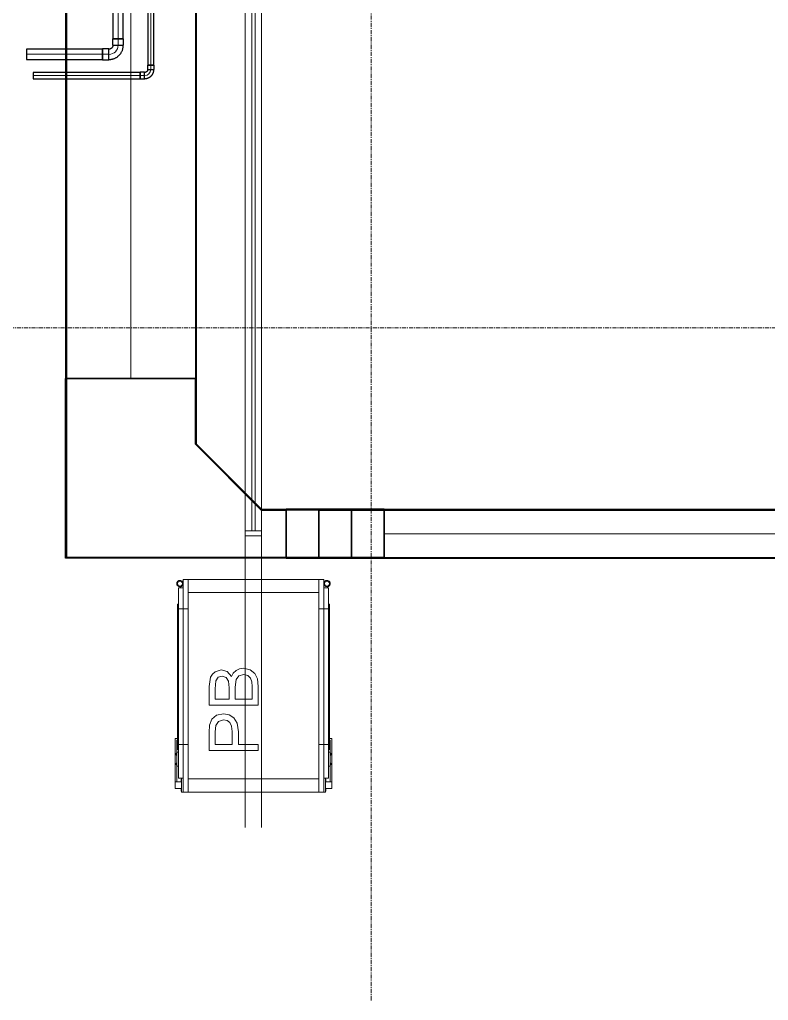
# Model space of a CAD drawing. Header units: millimetres. Extents: x -21597 to 3742, y 49379 to 62073.
# Drawn here: x -5574 to -3283, y 49379 to 52380 of the extents above; entities that cross this region are included whole.
import ezdxf

# ---------------------------------------------------------------- set-up
doc = ezdxf.new("R2010")
doc.units = ezdxf.units.MM
doc.linetypes.add('Grid Line', pattern=[22.225, 12.7, -3.175, 3.175, -3.175])
doc.layers.add('A-GLAZ', color=7, linetype='Continuous', lineweight=9, true_color=0x00007f)
for name, color, linetype, lineweight in [('A-WALL', 7, 'Continuous', 9), ('E-CABL-TRAY', 7, 'Continuous', 25), ('E-CABL-TRAY-CNTR', 7, 'Continuous', 5), ('P-PIPE', 7, 'Continuous', 25), ('P-PIPE-CNTR', 7, 'Continuous', 5), ('S-GRID', 7, 'Continuous', 9)]:
    doc.layers.add(name, color=color, linetype=linetype, lineweight=lineweight)

# ---------------------------------------------------------------- blocks, each defined once
blk = doc.blocks.new('AK_OViewTuongPanel - 2000x1200-1199252-MẶT BẰNG ỐNG GAS KHU H_N')
at = {"layer": 'A-GLAZ', "color": 9, "lineweight": 13, "true_color": 0xaaaad4}
for p, q in [((-1015, 25), (-1015, -25)), ((-1015, 25), (1015, 25)), ((-1015, 25), (1015, 25)), ((-1015, -25), (-1015, 25)), ((1000, 25), (-1000, 25)), ((-1000, 25), (1000, 25)), ((-1000, -25), (-1000, 25)), ((-1000, 25), (-1000, -25)), ((1000, 5), (-1000, 5)), ((-1000, 5), (-1000, -5)), ((-1000, -5), (-1000, 5)), ((-1000, 5), (1000, 5)), ((1000, -25), (1000, 25)), ((1000, -25), (1000, 25)), ((1000, -5), (1000, 5)), ((1000, 5), (1000, -5)), ((1015, 25), (1015, -25)), ((1015, 25), (1015, -25)), ((1015, -25), (-1015, -25)), ((1015, -25), (-1015, -25)), ((-1000, -5), (1000, -5)), ((1000, -5), (-1000, -5)), ((1000, -25), (-1000, -25)), ((-1000, -25), (1000, -25))]:
    blk.add_line(p, q, dxfattribs=at)
blk = doc.blocks.new('Passbox - KT 500x500x400-V3-MẶT BẰNG ỐNG GAS KHU H_N')
at = {"layer": 'A-GLAZ', "color": 9, "lineweight": 13, "true_color": 0xaaaad4}
for p, q in [((-282.6, 220), (-325, 220)), ((-325, 220), (-282.6, 220)), ((-325, 215), (-325, 220)), ((-325, 215), (-325, 220)), ((-282.6, 215), (-325, 215)), ((-325, 215), (-282.6, 215)), ((325, 215), (-325, 215)), ((-325, 215), (325, 215)), ((-325, 200), (-325, 215)), ((-325, 200), (-325, 215)), ((-320.7, 221.3), (-322.1, 221.3)), ((-322.1, 221.3), (-320.7, 221.3)), ((-320.7, 221.3), (-322.1, 221.3)), ((-322.1, 221.3), (-320.7, 221.3)), ((-322.1, 220), (-322.1, 221.3)), ((-322.1, 220), (-322.1, 221.3)), ((-320.7, 220), (-322.1, 220)), ((-322.1, 220), (-320.7, 220)), ((-320.7, 220), (-322.1, 220)), ((-322.1, 220), (-320.7, 220)), ((-317.9, 221.3), (-320.7, 221.3)), ((-320.7, 221.3), (-317.9, 221.3)), ((-317.9, 221.3), (-320.7, 221.3)), ((-320.7, 221.3), (-317.9, 221.3)), ((-320.7, 220), (-320.7, 221.3)), ((-320.7, 220), (-320.7, 221.3)), ((-320.7, 220), (-320.7, 221.3)), ((-320.7, 220), (-320.7, 221.3)), ((-317.9, 220), (-320.7, 220)), ((-320.7, 220), (-317.9, 220)), ((-317.9, 220), (-320.7, 220)), ((-320.7, 220), (-317.9, 220)), ((-317.9, 221.3), (-316.5, 221.3)), ((-316.5, 221.3), (-317.9, 221.3)), ((-317.9, 221.3), (-316.5, 221.3)), ((-316.5, 221.3), (-317.9, 221.3)), ((-317.9, 221.3), (-317.9, 220)), ((-317.9, 220), (-317.9, 221.3)), ((-317.9, 221.3), (-317.9, 220)), ((-317.9, 220), (-317.9, 221.3)), ((-317.9, 220), (-316.5, 220)), ((-316.5, 220), (-317.9, 220)), ((-317.9, 220), (-316.5, 220)), ((-316.5, 220), (-317.9, 220)), ((-316.5, 220), (-316.5, 221.3)), ((-316.5, 220), (-316.5, 221.3)), ((-294.1, 240), (-314.1, 240)), ((-314.1, 240), (-294.1, 240)), ((-314.1, 220), (-314.1, 240)), ((-314.1, 220), (-314.1, 240)), ((-294.1, 220), (-314.1, 220)), ((-314.1, 220), (-294.1, 220)), ((-294.1, 240), (-294.1, 235)), ((-163, 240), (-294.1, 240)), ((-294.1, 240), (-163, 240)), ((-294.1, 235), (-294.1, 240)), ((-294.1, 240), (-294.1, 220)), ((-294.1, 220), (-294.1, 240)), ((-294.1, 235), (-168, 235)), ((-168, 235), (-294.1, 235)), ((-290.3, 221.3), (-291.8, 221.3)), ((-291.8, 221.3), (-290.3, 221.3)), ((-290.3, 221.3), (-291.8, 221.3)), ((-291.8, 221.3), (-290.3, 221.3)), ((-291.8, 220), (-291.8, 221.3)), ((-291.8, 220), (-291.8, 221.3)), ((-290.3, 220), (-291.8, 220)), ((-291.8, 220), (-290.3, 220)), ((-290.3, 220), (-291.8, 220)), ((-291.8, 220), (-290.3, 220)), ((-290.3, 221.3), (-287.5, 221.3)), ((-287.5, 221.3), (-290.3, 221.3)), ((-290.3, 221.3), (-287.5, 221.3)), ((-287.5, 221.3), (-290.3, 221.3)), ((-290.3, 221.3), (-290.3, 220)), ((-290.3, 220), (-290.3, 221.3)), ((-290.3, 221.3), (-290.3, 220)), ((-290.3, 220), (-290.3, 221.3)), ((-290.3, 220), (-287.5, 220)), ((-287.5, 220), (-290.3, 220)), ((-290.3, 220), (-287.5, 220)), ((-287.5, 220), (-290.3, 220)), ((-287.5, 221.3), (-286.1, 221.3)), ((-286.1, 221.3), (-287.5, 221.3)), ((-287.5, 221.3), (-286.1, 221.3)), ((-286.1, 221.3), (-287.5, 221.3)), ((-287.5, 220), (-287.5, 221.3)), ((-287.5, 220), (-287.5, 221.3)), ((-287.5, 220), (-287.5, 221.3)), ((-287.5, 220), (-287.5, 221.3)), ((-287.5, 220), (-286.1, 220)), ((-286.1, 220), (-287.5, 220)), ((-287.5, 220), (-286.1, 220)), ((-286.1, 220), (-287.5, 220)), ((-286.1, 220), (-286.1, 221.3)), ((-286.1, 220), (-286.1, 221.3)), ((300, 230), (-282.6, 230)), ((-282.6, 230), (300, 230)), ((-282.6, 215), (-282.6, 230)), ((-282.6, 215), (-282.6, 230)), ((-282.6, 220), (-282.6, 215)), ((-282.6, 215), (-282.6, 220)), ((300, 215), (-282.6, 215)), ((-282.6, 215), (300, 215)), ((-203.4, 235), (-245.8, 235)), ((-245.8, 235), (-203.4, 235)), ((-245.8, 230), (-245.8, 235)), ((-245.8, 230), (-245.8, 235)), ((-203.4, 230), (-245.8, 230)), ((-245.8, 230), (-203.4, 230)), ((-240.7, 236.3), (-242.1, 236.3)), ((-242.1, 236.3), (-240.7, 236.3)), ((-240.7, 236.3), (-242.1, 236.3)), ((-242.1, 236.3), (-240.7, 236.3)), ((-242.1, 235), (-242.1, 236.3)), ((-242.1, 235), (-242.1, 236.3)), ((-240.7, 235), (-242.1, 235)), ((-242.1, 235), (-240.7, 235)), ((-240.7, 235), (-242.1, 235)), ((-242.1, 235), (-240.7, 235)), ((-237.9, 236.3), (-240.7, 236.3)), ((-240.7, 236.3), (-237.9, 236.3)), ((-237.9, 236.3), (-240.7, 236.3)), ((-240.7, 236.3), (-237.9, 236.3)), ((-240.7, 235), (-240.7, 236.3)), ((-240.7, 235), (-240.7, 236.3)), ((-240.7, 235), (-240.7, 236.3)), ((-240.7, 235), (-240.7, 236.3)), ((-237.9, 235), (-240.7, 235)), ((-240.7, 235), (-237.9, 235)), ((-237.9, 235), (-240.7, 235)), ((-240.7, 235), (-237.9, 235)), ((-237.9, 236.3), (-236.5, 236.3)), ((-236.5, 236.3), (-237.9, 236.3)), ((-237.9, 236.3), (-236.5, 236.3)), ((-236.5, 236.3), (-237.9, 236.3)), ((-237.9, 236.3), (-237.9, 235)), ((-237.9, 235), (-237.9, 236.3)), ((-237.9, 236.3), (-237.9, 235)), ((-237.9, 235), (-237.9, 236.3)), ((-237.9, 235), (-236.5, 235)), ((-236.5, 235), (-237.9, 235)), ((-237.9, 235), (-236.5, 235)), ((-236.5, 235), (-237.9, 235)), ((-236.5, 235), (-236.5, 236.3)), ((-236.5, 235), (-236.5, 236.3)), ((-210.3, 236.3), (-211.8, 236.3)), ((-211.8, 236.3), (-210.3, 236.3)), ((-210.3, 236.3), (-211.8, 236.3)), ((-211.8, 236.3), (-210.3, 236.3)), ((-211.8, 235), (-211.8, 236.3)), ((-211.8, 235), (-211.8, 236.3)), ((-210.3, 235), (-211.8, 235)), ((-211.8, 235), (-210.3, 235)), ((-210.3, 235), (-211.8, 235)), ((-211.8, 235), (-210.3, 235)), ((-210.3, 236.3), (-207.5, 236.3)), ((-207.5, 236.3), (-210.3, 236.3)), ((-210.3, 236.3), (-207.5, 236.3)), ((-207.5, 236.3), (-210.3, 236.3)), ((-210.3, 236.3), (-210.3, 235)), ((-210.3, 235), (-210.3, 236.3)), ((-210.3, 236.3), (-210.3, 235)), ((-210.3, 235), (-210.3, 236.3)), ((-210.3, 235), (-207.5, 235)), ((-207.5, 235), (-210.3, 235)), ((-210.3, 235), (-207.5, 235)), ((-207.5, 235), (-210.3, 235)), ((-207.5, 236.3), (-206.1, 236.3)), ((-206.1, 236.3), (-207.5, 236.3)), ((-207.5, 236.3), (-206.1, 236.3)), ((-206.1, 236.3), (-207.5, 236.3)), ((-207.5, 235), (-207.5, 236.3)), ((-207.5, 235), (-207.5, 236.3)), ((-207.5, 235), (-207.5, 236.3)), ((-207.5, 235), (-207.5, 236.3)), ((-207.5, 235), (-206.1, 235)), ((-206.1, 235), (-207.5, 235)), ((-207.5, 235), (-206.1, 235)), ((-206.1, 235), (-207.5, 235)), ((-206.1, 235), (-206.1, 236.3)), ((-206.1, 235), (-206.1, 236.3)), ((-203.4, 235), (-203.4, 230)), ((-203.4, 230), (-203.4, 235)), ((-195, 233), (-195, 230)), ((-135, 233), (-195, 233)), ((-135, 233), (-195, 233)), ((-195, 230), (-135, 230)), ((-195, 230), (-135, 230)), ((-180, 233), (-180, 200)), ((-135, 233), (-180, 233)), ((-135, 233), (-180, 233)), ((-180, 233), (-180, 230)), ((-180, 233), (-135, 233)), ((-180, 233), (-135, 233)), ((-135, 230), (-180, 230)), ((-135, 230), (-180, 230)), ((-180, 230), (-180, 215)), ((-180, 230), (-135, 230)), ((-180, 230), (-135, 230)), ((-135, 215), (-180, 215)), ((-135, 215), (-180, 215)), ((-180, 215), (-180, 200)), ((-180, 215), (-135, 215)), ((-180, 215), (-135, 215)), ((-166, 233), (-166, 230)), ((-166, 230), (-166, 233)), ((-166, 230), (-161, 230)), ((-161, 230), (-166, 230)), ((-161, 230), (-161, 238)), ((-161, 238), (-161, 230)), ((190, 233), (-135, 233)), ((-135, 233), (190, 233)), ((190, 233), (-135, 233)), ((-135, 233), (190, 233)), ((-135, 233), (190, 233)), ((190, 233), (-135, 233)), ((190, 230), (-135, 230)), ((-135, 230), (190, 230)), ((-135, 230), (190, 230)), ((190, 230), (-135, 230)), ((-135, 230), (190, 230)), ((190, 230), (-135, 230)), ((190, 215), (-135, 215)), ((-135, 215), (190, 215)), ((-135, 215), (190, 215)), ((190, 215), (-135, 215)), ((235, 233), (190, 233)), ((235, 233), (190, 233)), ((250, 233), (190, 233)), ((250, 233), (190, 233)), ((190, 233), (235, 233)), ((190, 233), (235, 233)), ((190, 230), (250, 230)), ((190, 230), (250, 230)), ((235, 230), (190, 230)), ((235, 230), (190, 230)), ((190, 230), (235, 230)), ((190, 230), (235, 230)), ((235, 215), (190, 215)), ((235, 215), (190, 215)), ((190, 215), (235, 215)), ((190, 215), (235, 215)), ((235, 200), (235, 233)), ((235, 230), (235, 233)), ((235, 215), (235, 230)), ((235, 200), (235, 215)), ((250, 230), (250, 233)), ((300, 230), (300, 215)), ((300, 215), (300, 230)), ((325, 215), (325, 200)), ((325, 200), (325, 215)), ((325, 200), (-325, 200)), ((-325, 200), (325, 200)), ((-325, -200), (-325, 200)), ((-325, 200), (-325, -200)), ((-325, 200), (325, 200)), ((-325, 200), (325, 200)), ((-285, 200), (-285, -200)), ((-285, 200), (-285, -200)), ((285, 200), (-285, 200)), ((285, 200), (-285, 200)), ((-180, 200), (-135, 200)), ((-180, 200), (-135, 200)), ((-135, 200), (-180, 200)), ((-135, 200), (-180, 200)), ((190, 200), (-135, 200)), ((-135, 200), (190, 200)), ((190, 200), (-135, 200)), ((-135, 200), (190, 200)), ((190, 200), (235, 200)), ((190, 200), (235, 200)), ((235, 200), (190, 200)), ((235, 200), (190, 200)), ((285, 200), (285, -200)), ((285, -200), (285, 200)), ((325, 200), (325, -200)), ((325, 200), (325, -200)), ((-142.7, 135.8), (-198.5, 135.8)), ((-198.5, 135.8), (-198.5, -14.8)), ((-198.5, -14.8), (-198.5, 135.8)), ((-198.5, 135.8), (-142.7, 135.8)), ((-120.2, 134.4), (-142.7, 135.8)), ((-142.7, 135.8), (-120.2, 134.4)), ((-101.9, 127.4), (-120.2, 134.4)), ((-120.2, 134.4), (-101.9, 127.4)), ((-90, 112.8), (-101.9, 127.4)), ((-101.9, 127.4), (-90, 112.8)), ((-2.1, 135.8), (-59.6, 135.8)), ((-59.6, 135.8), (-59.6, -14.8)), ((-59.6, -14.8), (-59.6, 135.8)), ((-59.6, 135.8), (-2.1, 135.8)), ((26, 131.4), (-2.1, 135.8)), ((-2.1, 135.8), (26, 131.4)), ((35.5, 125.8), (26, 131.4)), ((26, 131.4), (35.5, 125.8)), ((42.7, 117.8), (35.5, 125.8)), ((35.5, 125.8), (42.7, 117.8)), ((-179.7, 65.2), (-179.7, 117)), ((-179.7, 117), (-140.8, 117)), ((-140.8, 117), (-179.7, 117)), ((-179.7, 117), (-179.7, 65.2)), ((-140.8, 117), (-121.9, 115.7)), ((-121.9, 115.7), (-140.8, 117)), ((-121.9, 115.7), (-109.2, 107.2)), ((-109.2, 107.2), (-121.9, 115.7)), ((-109.2, 107.2), (-104.4, 91.6)), ((-104.4, 91.6), (-109.2, 107.2)), ((-104.4, 91.6), (-106.4, 80.5)), ((-106.4, 80.5), (-104.4, 91.6)), ((-85.5, 92.3), (-90, 112.8)), ((-90, 112.8), (-85.5, 92.3)), ((-88.6, 74.5), (-85.5, 92.3)), ((-85.5, 92.3), (-88.6, 74.5)), ((-40.8, 74.6), (-40.8, 117)), ((-40.8, 117), (-9, 117)), ((-9, 117), (-40.8, 117)), ((-40.8, 117), (-40.8, 74.6)), ((-9, 117), (15.2, 115)), ((15.2, 115), (-9, 117)), ((15.2, 115), (26, 107.8)), ((26, 107.8), (15.2, 115)), ((29.8, 95.5), (25.8, 83.2)), ((25.8, 83.2), (29.8, 95.5)), ((26, 107.8), (29.8, 95.5)), ((29.8, 95.5), (26, 107.8)), ((48.7, 98.5), (42.7, 117.8)), ((42.7, 117.8), (48.7, 98.5)), ((43.6, 80.9), (48.7, 98.5)), ((48.7, 98.5), (43.6, 80.9)), ((-140.3, 65.2), (-179.7, 65.2)), ((-179.7, 65.2), (-140.3, 65.2)), ((-123.6, 66.9), (-140.3, 65.2)), ((-140.3, 65.2), (-123.6, 66.9)), ((-112.6, 72.1), (-123.6, 66.9)), ((-123.6, 66.9), (-112.6, 72.1)), ((-106.4, 80.5), (-112.6, 72.1)), ((-112.6, 72.1), (-106.4, 80.5)), ((-97.7, 59.7), (-88.6, 74.5)), ((-88.6, 74.5), (-97.7, 59.7)), ((-6.4, 74.6), (-40.8, 74.6)), ((-40.8, 74.6), (-6.4, 74.6)), ((13.7, 76.3), (-6.4, 74.6)), ((-6.4, 74.6), (13.7, 76.3)), ((25.8, 83.2), (13.7, 76.3)), ((13.7, 76.3), (25.8, 83.2)), ((28.3, 67.6), (43.6, 80.9)), ((43.6, 80.9), (28.3, 67.6)), ((39, 62), (28.3, 67.6)), ((28.3, 67.6), (39, 62)), ((46.9, 53.5), (39, 62)), ((39, 62), (46.9, 53.5)), ((-179.7, -14.8), (-179.7, 46.4)), ((-179.7, 46.4), (-141.4, 46.4)), ((-141.4, 46.4), (-179.7, 46.4)), ((-179.7, 46.4), (-179.7, -14.8)), ((-141.4, 46.4), (-114.7, 49.7)), ((-114.7, 49.7), (-141.4, 46.4)), ((-114.7, 49.7), (-97.7, 59.7)), ((-97.7, 59.7), (-114.7, 49.7)), ((-40.8, 4), (-40.8, 55.8)), ((-40.8, 55.8), (-4, 55.8)), ((-4, 55.8), (-40.8, 55.8)), ((-40.8, 55.8), (-40.8, 4)), ((-4, 55.8), (19.3, 53.3)), ((19.3, 53.3), (-4, 55.8)), ((19.3, 53.3), (30.9, 44.5)), ((30.9, 44.5), (19.3, 53.3)), ((30.9, 44.5), (34.5, 29.9)), ((34.5, 29.9), (30.9, 44.5)), ((51.8, 42.7), (46.9, 53.5)), ((46.9, 53.5), (51.8, 42.7)), ((48.9, 9.8), (53.4, 30.1)), ((53.4, 30.1), (48.9, 9.8)), ((53.4, 30.1), (51.8, 42.7)), ((51.8, 42.7), (53.4, 30.1)), ((-2.2, 4), (-40.8, 4)), ((-40.8, 4), (-2.2, 4)), ((11.8, 4.7), (-2.2, 4)), ((-2.2, 4), (11.8, 4.7)), ((23.6, 8.8), (11.8, 4.7)), ((11.8, 4.7), (23.6, 8.8)), ((31.5, 17.2), (23.6, 8.8)), ((23.6, 8.8), (31.5, 17.2)), ((34.5, 29.9), (31.5, 17.2)), ((31.5, 17.2), (34.5, 29.9)), ((38, -4.6), (48.9, 9.8)), ((48.9, 9.8), (38, -4.6)), ((-198.5, -14.8), (-179.7, -14.8)), ((-179.7, -14.8), (-198.5, -14.8)), ((-59.6, -14.8), (-2.6, -14.8)), ((-2.6, -14.8), (-59.6, -14.8)), ((-2.6, -14.8), (21.6, -12.2)), ((21.6, -12.2), (-2.6, -14.8)), ((21.6, -12.2), (38, -4.6)), ((38, -4.6), (21.6, -12.2)), ((325, -200), (-325, -200)), ((-325, -200), (325, -200)), ((-325, -200), (-325, -215)), ((-325, -200), (-325, -215)), ((325, -200), (-325, -200)), ((-325, -200), (325, -200)), ((-285, -200), (285, -200)), ((285, -200), (-285, -200)), ((-180, -200), (-180, -233)), ((-135, -200), (-180, -200)), ((-135, -200), (-180, -200)), ((-180, -200), (-180, -215)), ((-180, -200), (-135, -200)), ((-180, -200), (-135, -200)), ((190, -200), (-135, -200)), ((-135, -200), (190, -200)), ((190, -200), (-135, -200)), ((-135, -200), (190, -200)), ((235, -200), (190, -200)), ((235, -200), (190, -200)), ((190, -200), (235, -200)), ((190, -200), (235, -200)), ((235, -233), (235, -200)), ((235, -215), (235, -200)), ((325, -215), (325, -200)), ((325, -200), (325, -215)), ((-282.6, -215), (-325, -215)), ((-325, -215), (-282.6, -215)), ((-325, -215), (-325, -220)), ((-325, -215), (-325, -220)), ((325, -215), (-325, -215)), ((-325, -215), (325, -215)), ((-282.6, -220), (-325, -220)), ((-325, -220), (-282.6, -220)), ((-320.7, -220), (-322.1, -220)), ((-322.1, -220), (-320.7, -220)), ((-320.7, -220), (-322.1, -220)), ((-322.1, -220), (-320.7, -220)), ((-322.1, -220), (-322.1, -221.3)), ((-322.1, -220), (-322.1, -221.3)), ((-320.7, -221.3), (-322.1, -221.3)), ((-322.1, -221.3), (-320.7, -221.3)), ((-320.7, -221.3), (-322.1, -221.3)), ((-322.1, -221.3), (-320.7, -221.3)), ((-317.9, -220), (-320.7, -220)), ((-320.7, -220), (-317.9, -220)), ((-317.9, -220), (-320.7, -220)), ((-320.7, -220), (-317.9, -220)), ((-320.7, -220), (-320.7, -221.3)), ((-320.7, -220), (-320.7, -221.3)), ((-320.7, -220), (-320.7, -221.3)), ((-320.7, -220), (-320.7, -221.3)), ((-317.9, -221.3), (-320.7, -221.3)), ((-320.7, -221.3), (-317.9, -221.3)), ((-317.9, -221.3), (-320.7, -221.3)), ((-320.7, -221.3), (-317.9, -221.3)), ((-317.9, -220), (-316.5, -220)), ((-316.5, -220), (-317.9, -220)), ((-317.9, -220), (-316.5, -220)), ((-316.5, -220), (-317.9, -220)), ((-317.9, -221.3), (-317.9, -220)), ((-317.9, -220), (-317.9, -221.3)), ((-317.9, -221.3), (-317.9, -220)), ((-317.9, -220), (-317.9, -221.3)), ((-317.9, -221.3), (-316.5, -221.3)), ((-316.5, -221.3), (-317.9, -221.3)), ((-317.9, -221.3), (-316.5, -221.3)), ((-316.5, -221.3), (-317.9, -221.3)), ((-316.5, -220), (-316.5, -221.3)), ((-316.5, -220), (-316.5, -221.3)), ((-294.1, -220), (-314.1, -220)), ((-314.1, -220), (-294.1, -220)), ((-314.1, -220), (-314.1, -240)), ((-314.1, -220), (-314.1, -240)), ((-294.1, -240), (-314.1, -240)), ((-314.1, -240), (-294.1, -240)), ((-294.1, -240), (-294.1, -220)), ((-294.1, -220), (-294.1, -240)), ((-294.1, -240), (-294.1, -235)), ((-294.1, -235), (-168, -235)), ((-168, -235), (-294.1, -235)), ((-294.1, -235), (-294.1, -240)), ((-163, -240), (-294.1, -240)), ((-294.1, -240), (-163, -240)), ((-290.3, -220), (-291.8, -220)), ((-291.8, -220), (-290.3, -220)), ((-290.3, -220), (-291.8, -220)), ((-291.8, -220), (-290.3, -220)), ((-291.8, -220), (-291.8, -221.3)), ((-291.8, -220), (-291.8, -221.3)), ((-290.3, -221.3), (-291.8, -221.3)), ((-291.8, -221.3), (-290.3, -221.3)), ((-290.3, -221.3), (-291.8, -221.3)), ((-291.8, -221.3), (-290.3, -221.3)), ((-290.3, -220), (-287.5, -220)), ((-287.5, -220), (-290.3, -220)), ((-290.3, -220), (-287.5, -220)), ((-287.5, -220), (-290.3, -220)), ((-290.3, -221.3), (-290.3, -220)), ((-290.3, -220), (-290.3, -221.3)), ((-290.3, -221.3), (-290.3, -220)), ((-290.3, -220), (-290.3, -221.3)), ((-290.3, -221.3), (-287.5, -221.3)), ((-287.5, -221.3), (-290.3, -221.3)), ((-290.3, -221.3), (-287.5, -221.3)), ((-287.5, -221.3), (-290.3, -221.3)), ((-287.5, -220), (-286.1, -220)), ((-286.1, -220), (-287.5, -220)), ((-287.5, -220), (-286.1, -220)), ((-286.1, -220), (-287.5, -220)), ((-287.5, -220), (-287.5, -221.3)), ((-287.5, -220), (-287.5, -221.3)), ((-287.5, -220), (-287.5, -221.3)), ((-287.5, -220), (-287.5, -221.3)), ((-287.5, -221.3), (-286.1, -221.3)), ((-286.1, -221.3), (-287.5, -221.3)), ((-287.5, -221.3), (-286.1, -221.3)), ((-286.1, -221.3), (-287.5, -221.3)), ((-286.1, -220), (-286.1, -221.3)), ((-286.1, -220), (-286.1, -221.3)), ((-282.6, -220), (-282.6, -215)), ((-282.6, -215), (-282.6, -220)), ((300, -215), (-282.6, -215)), ((-282.6, -215), (300, -215)), ((-282.6, -215), (-282.6, -230)), ((-282.6, -215), (-282.6, -230)), ((300, -230), (-282.6, -230)), ((-282.6, -230), (300, -230)), ((-203.4, -230), (-245.8, -230)), ((-245.8, -230), (-203.4, -230)), ((-245.8, -230), (-245.8, -235)), ((-245.8, -230), (-245.8, -235)), ((-203.4, -235), (-245.8, -235)), ((-245.8, -235), (-203.4, -235)), ((-240.7, -235), (-242.1, -235)), ((-242.1, -235), (-240.7, -235)), ((-240.7, -235), (-242.1, -235)), ((-242.1, -235), (-240.7, -235)), ((-242.1, -235), (-242.1, -236.3)), ((-242.1, -235), (-242.1, -236.3)), ((-240.7, -236.3), (-242.1, -236.3)), ((-242.1, -236.3), (-240.7, -236.3)), ((-240.7, -236.3), (-242.1, -236.3)), ((-242.1, -236.3), (-240.7, -236.3)), ((-237.9, -235), (-240.7, -235)), ((-240.7, -235), (-237.9, -235)), ((-237.9, -235), (-240.7, -235)), ((-240.7, -235), (-237.9, -235)), ((-240.7, -235), (-240.7, -236.3)), ((-240.7, -235), (-240.7, -236.3)), ((-240.7, -235), (-240.7, -236.3)), ((-240.7, -235), (-240.7, -236.3)), ((-237.9, -236.3), (-240.7, -236.3)), ((-240.7, -236.3), (-237.9, -236.3)), ((-237.9, -236.3), (-240.7, -236.3)), ((-240.7, -236.3), (-237.9, -236.3)), ((-237.9, -235), (-236.5, -235)), ((-236.5, -235), (-237.9, -235)), ((-237.9, -235), (-236.5, -235)), ((-236.5, -235), (-237.9, -235)), ((-237.9, -236.3), (-237.9, -235)), ((-237.9, -235), (-237.9, -236.3)), ((-237.9, -236.3), (-237.9, -235)), ((-237.9, -235), (-237.9, -236.3)), ((-237.9, -236.3), (-236.5, -236.3)), ((-236.5, -236.3), (-237.9, -236.3)), ((-237.9, -236.3), (-236.5, -236.3)), ((-236.5, -236.3), (-237.9, -236.3)), ((-236.5, -235), (-236.5, -236.3)), ((-236.5, -235), (-236.5, -236.3)), ((-210.3, -235), (-211.8, -235)), ((-211.8, -235), (-210.3, -235)), ((-210.3, -235), (-211.8, -235)), ((-211.8, -235), (-210.3, -235)), ((-211.8, -235), (-211.8, -236.3)), ((-211.8, -235), (-211.8, -236.3)), ((-210.3, -236.3), (-211.8, -236.3)), ((-211.8, -236.3), (-210.3, -236.3)), ((-210.3, -236.3), (-211.8, -236.3)), ((-211.8, -236.3), (-210.3, -236.3)), ((-210.3, -235), (-207.5, -235)), ((-207.5, -235), (-210.3, -235)), ((-210.3, -235), (-207.5, -235)), ((-207.5, -235), (-210.3, -235)), ((-210.3, -236.3), (-210.3, -235)), ((-210.3, -235), (-210.3, -236.3)), ((-210.3, -236.3), (-210.3, -235)), ((-210.3, -235), (-210.3, -236.3)), ((-210.3, -236.3), (-207.5, -236.3)), ((-207.5, -236.3), (-210.3, -236.3)), ((-210.3, -236.3), (-207.5, -236.3)), ((-207.5, -236.3), (-210.3, -236.3)), ((-207.5, -235), (-206.1, -235)), ((-206.1, -235), (-207.5, -235)), ((-207.5, -235), (-206.1, -235)), ((-206.1, -235), (-207.5, -235)), ((-207.5, -235), (-207.5, -236.3)), ((-207.5, -235), (-207.5, -236.3)), ((-207.5, -235), (-207.5, -236.3)), ((-207.5, -235), (-207.5, -236.3)), ((-207.5, -236.3), (-206.1, -236.3)), ((-206.1, -236.3), (-207.5, -236.3)), ((-207.5, -236.3), (-206.1, -236.3)), ((-206.1, -236.3), (-207.5, -236.3)), ((-206.1, -235), (-206.1, -236.3)), ((-206.1, -235), (-206.1, -236.3)), ((-203.4, -235), (-203.4, -230)), ((-203.4, -230), (-203.4, -235)), ((-195, -230), (-195, -233)), ((-135, -230), (-195, -230)), ((-135, -230), (-195, -230)), ((-195, -233), (-135, -233)), ((-195, -233), (-135, -233)), ((-180, -215), (-180, -230)), ((-180, -215), (-135, -215)), ((-180, -215), (-135, -215)), ((-135, -215), (-180, -215)), ((-135, -215), (-180, -215)), ((-180, -230), (-180, -233)), ((-180, -230), (-135, -230)), ((-180, -230), (-135, -230)), ((-135, -230), (-180, -230)), ((-135, -230), (-180, -230)), ((-180, -233), (-135, -233)), ((-180, -233), (-135, -233)), ((-135, -233), (-180, -233)), ((-135, -233), (-180, -233)), ((-166, -233), (-166, -230)), ((-166, -230), (-161, -230)), ((-161, -230), (-166, -230)), ((-166, -230), (-166, -233)), ((-161, -230), (-161, -238)), ((-161, -238), (-161, -230)), ((190, -215), (-135, -215)), ((-135, -215), (190, -215)), ((-135, -215), (190, -215)), ((190, -215), (-135, -215)), ((190, -230), (-135, -230)), ((-135, -230), (190, -230)), ((-135, -230), (190, -230)), ((190, -230), (-135, -230)), ((-135, -230), (190, -230)), ((190, -230), (-135, -230)), ((190, -233), (-135, -233)), ((-135, -233), (190, -233)), ((190, -233), (-135, -233)), ((-135, -233), (190, -233)), ((-135, -233), (190, -233)), ((190, -233), (-135, -233)), ((190, -215), (235, -215)), ((190, -215), (235, -215)), ((235, -215), (190, -215)), ((235, -215), (190, -215)), ((250, -230), (190, -230)), ((250, -230), (190, -230)), ((190, -230), (235, -230)), ((190, -230), (235, -230)), ((235, -230), (190, -230)), ((235, -230), (190, -230)), ((190, -233), (235, -233)), ((190, -233), (235, -233)), ((190, -233), (250, -233)), ((190, -233), (250, -233)), ((235, -233), (190, -233)), ((235, -233), (190, -233)), ((235, -230), (235, -215)), ((235, -233), (235, -230)), ((250, -233), (250, -230)), ((300, -230), (300, -215)), ((300, -215), (300, -230))]:
    blk.add_line(p, q, dxfattribs=at)
for centre, radius, start, end in [((-168, 233), 2, 0, 90), ((-168, 233), 2, 0, 90), ((-163, 238), 2, 360, 90), ((-163, 238), 2, 0, 90), ((312.5, 225), 10, 0, 180), ((312.5, 225), 10, 0, 180), ((312.5, 225), 10, 0, 180), ((312.5, 225), 10, 0, 180), ((312.5, 225), 10, 180, 360), ((312.5, 225), 10, 180, 360), ((312.5, 225), 10, 180, 360), ((312.5, 225), 10, 180, 360), ((312.5, 225), 7.5, 0, 180), ((312.5, 225), 7.5, 0, 180), ((312.5, 225), 7.5, 0, 180), ((312.5, 225), 7.5, 0, 180), ((312.5, 225), 7.5, 180, 360), ((312.5, 225), 7.5, 180, 360), ((312.5, 225), 7.5, 180, 360), ((312.5, 225), 7.5, 180, 360), ((-168, -233), 2, 270, 0), ((-168, -233), 2, 270, 0), ((-163, -238), 2, 270, 0), ((-163, -238), 2, 270, 0), ((312.5, -225), 10, 0, 180), ((312.5, -225), 10, 0, 180), ((312.5, -225), 10, 0, 180), ((312.5, -225), 10, 0, 180), ((312.5, -225), 10, 180, 0), ((312.5, -225), 10, 180, 360), ((312.5, -225), 10, 180, 0), ((312.5, -225), 10, 180, 360), ((312.5, -225), 7.5, 0, 180), ((312.5, -225), 7.5, 0, 180), ((312.5, -225), 7.5, 0, 180), ((312.5, -225), 7.5, 0, 180), ((312.5, -225), 7.5, 180, 0), ((312.5, -225), 7.5, 180, 360), ((312.5, -225), 7.5, 180, 0), ((312.5, -225), 7.5, 180, 360)]:
    blk.add_arc(centre, radius, start, end, dxfattribs=at)
blk = doc.blocks.new('AK-SGS-M3-A_rvt-1-MẶT BẰNG ỐNG GAS KHU H_N')
at = {"layer": 'A-WALL', "color": 253, "lineweight": 13, "true_color": 0xaaaaaa}
for p, q in [((-4883.6, 57229), (-4883.6, 49908.3)), ((-4883.6, 57229), (-4883.6, 49908.3)), ((-4833.6, 49908.3), (-4833.6, 53166.9)), ((-4833.6, 49908.3), (-4833.6, 53166.9))]:
    blk.add_line(p, q, dxfattribs=at)
at = {"layer": 'A-GLAZ', "color": 9, "lineweight": 13, "true_color": 0xaaaad4}
for name, p, rotation in [('AK_OViewTuongPanel - 2000x1200-1199252-MẶT BẰNG ỐNG GAS KHU H_N', (-4858.6, 51815.9), 269.9999999999999), ('Passbox - KT 500x500x400-V3-MẶT BẰNG ỐNG GAS KHU H_N', (-4858.6, 50341.9), 89.99999999999993)]:
    blk.add_blockref(name, p, dxfattribs=dict(at, rotation=rotation))
blk = doc.blocks.new('NoiGoc_OngDong - Standard-2149654-MẶT BẰNG ỐNG GAS KHU H_N')
at = {"layer": 'P-PIPE', "color": 30, "true_color": 0xff8000}
for p, q in [((-16.8, 47.6), (-16.8, 28.1)), ((16.8, 47.6), (-16.8, 47.6)), ((16.8, 47.6), (-16.8, 47.6)), ((16.8, 28.1), (16.8, 47.6)), ((-28.1, 16.8), (-47.6, 16.8)), ((-47.6, 16.8), (-47.6, -16.8)), ((-47.6, 16.8), (-47.6, -16.8)), ((-28.1, -16.8), (-28.1, 16.8)), ((-28.1, -16.8), (-28.1, 16.8)), ((-28.1, -15.9), (-28.1, 15.9)), ((-28.1, -15.9), (-28.1, 15.9)), ((-16.8, 28.1), (16.8, 28.1)), ((-16.8, 28.1), (16.8, 28.1)), ((-15.9, 28.1), (15.9, 28.1)), ((-15.9, 28.1), (15.9, 28.1)), ((-47.6, -16.8), (-28.1, -16.8))]:
    blk.add_line(p, q, dxfattribs=at)
at = {"layer": 'P-PIPE', "color": 30, "true_color": 0xff8000, "flags": 128}
for points in [[(-28.1, -15.9), (-26.3, -15.8), (-24.5, -15.7), (-22.8, -15.6), (-21.1, -15.3), (-19.3, -15), (-17.6, -14.6), (-15.9, -14.2), (-14.2, -13.6), (-12.6, -13.1), (-11, -12.4), (-9.3, -11.7), (-7.8, -10.9), (-6.2, -10.1), (-4.7, -9.2), (-3.3, -8.2), (-1.8, -7.2), (-0.4, -6.1), (0.9, -5), (2.2, -3.8), (3.5, -2.5), (4.7, -1.3), (5.8, 0.1), (6.9, 1.4), (7.9, 2.9), (8.9, 4.3), (9.8, 5.8), (10.7, 7.4), (11.5, 8.9), (12.2, 10.5), (12.9, 12.1), (13.5, 13.8), (14, 15.5), (14.5, 17.2), (14.9, 18.9), (15.2, 20.6), (15.5, 22.3), (15.7, 24.1), (15.8, 25.8), (15.9, 27.6), (15.9, 28.1)], [(-15.9, 28.1), (-15.9, 27.6), (-15.9, 27.1), (-16, 26.6), (-16, 26.1), (-16.1, 25.6), (-16.2, 25.2), (-16.3, 24.7), (-16.5, 24.2), (-16.7, 23.8), (-16.8, 23.3), (-17, 22.9), (-17.3, 22.4), (-17.5, 22), (-17.7, 21.6), (-18, 21.2), (-18.3, 20.8), (-18.6, 20.4), (-18.9, 20), (-19.2, 19.7), (-19.6, 19.3), (-19.9, 19), (-20.3, 18.7), (-20.7, 18.4), (-21.1, 18.1), (-21.5, 17.8), (-21.9, 17.6), (-22.3, 17.3), (-22.8, 17.1), (-23.2, 16.9), (-23.6, 16.7), (-24.1, 16.5), (-24.6, 16.4), (-25, 16.3), (-25.5, 16.1), (-26, 16.1), (-26.5, 16), (-27, 15.9), (-27.4, 15.9), (-27.9, 15.9), (-28.1, 15.9)]]:
    blk.add_lwpolyline(points, dxfattribs=at)
blk = doc.blocks.new('NoiGoc_OngDong - Standard-2149419-MẶT BẰNG ỐNG GAS KHU H_N')
at = {"layer": 'P-PIPE', "color": 30, "true_color": 0xff8000}
for p, q in [((-10.3, 32.3), (-10.3, 18.9)), ((10.3, 32.3), (-10.3, 32.3)), ((10.3, 32.3), (-10.3, 32.3)), ((10.3, 18.9), (10.3, 32.3)), ((-18.9, 10.3), (-32.3, 10.3)), ((-32.3, 10.3), (-32.3, -10.3)), ((-32.3, 10.3), (-32.3, -10.3)), ((-18.9, -10.3), (-18.9, 10.3)), ((-18.9, -10.3), (-18.9, 10.3)), ((-18.9, -9.5), (-18.9, 9.5)), ((-18.9, -9.5), (-18.9, 9.5)), ((-10.3, 18.9), (10.3, 18.9)), ((-10.3, 18.9), (10.3, 18.9)), ((-9.5, 18.9), (9.5, 18.9)), ((-9.5, 18.9), (9.5, 18.9)), ((-32.3, -10.3), (-18.9, -10.3))]:
    blk.add_line(p, q, dxfattribs=at)
at = {"layer": 'P-PIPE', "color": 30, "true_color": 0xff8000, "flags": 128}
for points in [[(-18.9, -9.5), (-17.8, -9.5), (-16.6, -9.4), (-15.5, -9.3), (-14.4, -9.2), (-13.3, -9), (-12.2, -8.7), (-11.1, -8.4), (-10, -8.1), (-8.9, -7.7), (-7.8, -7.3), (-6.8, -6.8), (-5.8, -6.3), (-4.8, -5.8), (-3.8, -5.2), (-2.9, -4.6), (-1.9, -3.9), (-1, -3.2), (-0.2, -2.5), (0.7, -1.7), (1.5, -0.9), (2.3, -0.1), (3, 0.8), (3.7, 1.7), (4.4, 2.6), (5, 3.5), (5.6, 4.5), (6.2, 5.5), (6.7, 6.5), (7.2, 7.6), (7.6, 8.6), (8, 9.7), (8.3, 10.8), (8.6, 11.9), (8.9, 13), (9.1, 14.1), (9.3, 15.2), (9.4, 16.3), (9.5, 17.5), (9.5, 18.6), (9.5, 18.9)], [(-9.5, 18.9), (-9.5, 18.5), (-9.6, 18.2), (-9.6, 17.8), (-9.6, 17.4), (-9.7, 17.1), (-9.8, 16.7), (-9.9, 16.3), (-10, 16), (-10.1, 15.6), (-10.3, 15.3), (-10.4, 14.9), (-10.6, 14.6), (-10.8, 14.2), (-11, 13.9), (-11.2, 13.6), (-11.4, 13.3), (-11.6, 13), (-11.9, 12.7), (-12.1, 12.4), (-12.4, 12.2), (-12.6, 11.9), (-12.9, 11.7), (-13.2, 11.4), (-13.5, 11.2), (-13.8, 11), (-14.2, 10.8), (-14.5, 10.6), (-14.8, 10.5), (-15.2, 10.3), (-15.5, 10.2), (-15.9, 10), (-16.2, 9.9), (-16.6, 9.8), (-17, 9.7), (-17.3, 9.7), (-17.7, 9.6), (-18.1, 9.6), (-18.4, 9.5), (-18.8, 9.5), (-18.9, 9.5)]]:
    blk.add_lwpolyline(points, dxfattribs=at)
blk = doc.blocks.new('MangCap_CoVuong - MaKem-2519083-MẶT BẰNG ỐNG GAS KHU H_N')
at = {"layer": 'E-CABL-TRAY'}
for p, q in [((-475, -75), (-475, 75)), ((-475, 75), (200, 75)), ((-475, 72.5), (-475, 75)), ((-475, 75), (200, 75)), ((197.5, 72.5), (-475, 72.5)), ((-475, 72.5), (-475, -72.5)), ((-475, 72.5), (197.5, 72.5)), ((197.5, -475), (197.5, 72.5)), ((197.5, 72.5), (197.5, -475)), ((200, 75), (200, -475)), ((200, 75), (200, -475)), ((-475, -72.5), (-398.9, -72.5)), ((-475, -75), (-475, -72.5)), ((-398.9, -72.5), (-475, -72.5)), ((-400, -75), (-475, -75)), ((-400, -75), (-475, -75)), ((-200, -275), (-400, -75)), ((-200, -275), (-400, -75)), ((-398.9, -72.5), (-197.5, -273.9)), ((-197.5, -273.9), (-398.9, -72.5)), ((-200, -475), (-200, -275)), ((-200, -475), (-200, -275)), ((-197.5, -273.9), (-197.5, -475)), ((-197.5, -475), (-197.5, -273.9)), ((200, -475), (-200, -475)), ((-197.5, -475), (-200, -475)), ((-197.5, -475), (197.5, -475)), ((200, -475), (197.5, -475))]:
    blk.add_line(p, q, dxfattribs=at)
blk = doc.blocks.new('MangCap_ConThu - MaKem-2519084-MẶT BẰNG ỐNG GAS KHU H_N')
at = {"layer": 'E-CABL-TRAY'}
for p, q in [((0, 72.5), (0, 75)), ((0, 75), (0, -75)), ((100, 75), (0, 75)), ((100, 75), (0, 75)), ((0, -72.5), (0, 72.5)), ((100, 72.5), (0, 72.5)), ((100, 72.5), (0, 72.5)), ((100, 72.5), (100, 75)), ((100, 75), (200, 75)), ((100, 75), (100, -75)), ((200, 75), (100, 75)), ((100, -72.5), (100, 72.5)), ((100, 72.5), (200, 72.5)), ((200, 72.5), (100, 72.5)), ((200, 75), (300, 75)), ((200, 75), (200, 72.5)), ((200, -75), (200, 75)), ((300, 75), (200, 75)), ((200, 72.5), (300, 72.5)), ((200, 72.5), (200, -72.5)), ((300, 72.5), (200, 72.5)), ((300, -75), (300, 75)), ((300, 75), (300, 72.5)), ((300, 72.5), (300, -72.5)), ((0, -75), (0, -72.5)), ((100, -72.5), (0, -72.5)), ((100, -72.5), (0, -72.5)), ((0, -75), (100, -75)), ((100, -75), (0, -75)), ((100, -75), (100, -72.5)), ((100, -72.5), (200, -72.5)), ((200, -72.5), (100, -72.5)), ((100, -75), (200, -75)), ((200, -75), (100, -75)), ((200, -72.5), (300, -72.5)), ((200, -72.5), (200, -75)), ((300, -72.5), (200, -72.5)), ((200, -75), (300, -75)), ((300, -75), (200, -75)), ((300, -72.5), (300, -75))]:
    blk.add_line(p, q, dxfattribs=at)
blk = doc.blocks.new('AK-SGS-M3-Hrvt_rvt-1-MẶT BẰNG ỐNG GAS KHU H_N')
at = {"layer": 'E-CABL-TRAY'}
for p, q in [((-5433.6, 54116.9), (-5433.6, 51281.9)), ((-5433.6, 54116.9), (-5433.6, 51281.9)), ((-5431, 54116.9), (-5431, 51281.9)), ((-5431, 54116.9), (-5431, 51281.9)), ((-5036.1, 54116.9), (-5036.1, 51281.9)), ((-5036.1, 54116.9), (-5036.1, 51281.9)), ((-5033.6, 54116.9), (-5033.6, 51281.9)), ((-5033.6, 54116.9), (-5033.6, 51281.9)), ((-5433.6, 51281.9), (-5033.6, 51281.9)), ((-5431, 51281.9), (-5433.6, 51281.9)), ((-5036.1, 51281.9), (-5431, 51281.9)), ((-5033.6, 51281.9), (-5036.1, 51281.9)), ((-4458.6, 50879.4), (-4458.6, 50881.9)), ((-4458.6, 50881.9), (-4458.6, 50731.9)), ((-4458.6, 50881.9), (2973.8, 50881.9)), ((-4458.6, 50881.9), (2973.8, 50881.9)), ((-4458.6, 50734.5), (-4458.6, 50879.4)), ((-4458.6, 50879.4), (2973.8, 50879.4)), ((-4458.6, 50879.4), (2973.8, 50879.4)), ((-4458.6, 50731.9), (-4458.6, 50734.5)), ((-4458.6, 50734.5), (2973.8, 50734.5)), ((-4458.6, 50734.5), (2973.8, 50734.5)), ((-4458.6, 50731.9), (2973.8, 50731.9)), ((-4458.6, 50731.9), (2973.8, 50731.9))]:
    blk.add_line(p, q, dxfattribs=at)
at = {"layer": 'E-CABL-TRAY-CNTR'}
for p, q in [((-5233.6, 54116.9), (-5233.6, 51281.9)), ((-4458.6, 50806.9), (2973.8, 50806.9))]:
    blk.add_line(p, q, dxfattribs=at)
at = {"layer": 'P-PIPE', "color": 30, "true_color": 0xff8000}
for p, q in [((-5288.7, 54710.6), (-5288.7, 52321.3)), ((-5257, 52321.3), (-5257, 54710.6)), ((-5182.4, 54626), (-5182.4, 52240.9)), ((-5163.3, 52240.9), (-5163.3, 54626)), ((-5288.7, 52321.3), (-5272.9, 52321.3)), ((-5288.7, 52321.3), (-5272.9, 52321.3)), ((-5272.9, 52321.3), (-5257, 52321.3)), ((-5272.9, 52321.3), (-5257, 52321.3)), ((-5320.5, 52289.5), (-5552.9, 52289.5)), ((-5552.9, 52289.5), (-5552.9, 52273.7)), ((-5552.9, 52289.5), (-5552.9, 52273.7)), ((-5552.9, 52273.7), (-5552.9, 52257.8)), ((-5552.9, 52273.7), (-5552.9, 52257.8)), ((-5320.5, 52273.7), (-5320.5, 52289.5)), ((-5320.5, 52273.7), (-5320.5, 52289.5)), ((-5320.5, 52257.8), (-5320.5, 52273.7)), ((-5320.5, 52257.8), (-5320.5, 52273.7)), ((-5552.9, 52257.8), (-5320.5, 52257.8)), ((-5182.4, 52240.9), (-5172.9, 52240.9)), ((-5182.4, 52240.9), (-5172.9, 52240.9)), ((-5172.9, 52240.9), (-5163.3, 52240.9)), ((-5172.9, 52240.9), (-5163.3, 52240.9)), ((-5205.1, 52218.2), (-5532.9, 52218.2)), ((-5532.9, 52218.2), (-5532.9, 52208.7)), ((-5532.9, 52218.2), (-5532.9, 52208.7)), ((-5205.1, 52208.7), (-5205.1, 52218.2)), ((-5205.1, 52208.7), (-5205.1, 52218.2)), ((-5532.9, 52208.7), (-5532.9, 52199.1)), ((-5532.9, 52208.7), (-5532.9, 52199.1)), ((-5532.9, 52199.1), (-5205.1, 52199.1)), ((-5205.1, 52199.1), (-5205.1, 52208.7)), ((-5205.1, 52199.1), (-5205.1, 52208.7))]:
    blk.add_line(p, q, dxfattribs=at)
at = {"layer": 'P-PIPE-CNTR', "color": 30, "true_color": 0xff8000}
for p, q in [((-5272.9, 54710.6), (-5272.9, 52321.3)), ((-5272.9, 54710.6), (-5272.9, 52321.3)), ((-5172.9, 54626), (-5172.9, 52240.9)), ((-5172.9, 54626), (-5172.9, 52240.9)), ((-5272.9, 52301.7), (-5272.9, 52321.3)), ((-5320.5, 52273.7), (-5552.9, 52273.7)), ((-5320.5, 52273.7), (-5552.9, 52273.7)), ((-5320.5, 52273.7), (-5300.9, 52273.7)), ((-5172.9, 52227.6), (-5172.9, 52240.9)), ((-5205.1, 52208.7), (-5532.9, 52208.7)), ((-5205.1, 52208.7), (-5532.9, 52208.7)), ((-5205.1, 52208.7), (-5191.8, 52208.7))]:
    blk.add_line(p, q, dxfattribs=at)
for centre, radius in [((-5300.9, 52301.7), 28.1), ((-5191.8, 52227.6), 18.9)]:
    blk.add_arc(centre, radius, 270, 0, dxfattribs=at)
at = {"layer": 'E-CABL-TRAY', "lineweight": 25, "rotation": 180}
blk.add_blockref('MangCap_CoVuong - MaKem-2519083-MẶT BẰNG ỐNG GAS KHU H_N', (-5233.6, 50806.9), dxfattribs=at)
at = {"layer": 'E-CABL-TRAY', "lineweight": 25}
blk.add_blockref('MangCap_ConThu - MaKem-2519084-MẶT BẰNG ỐNG GAS KHU H_N', (-4758.6, 50806.9), dxfattribs=at)
at = {"layer": 'P-PIPE', "lineweight": 25}
for name, p in [('NoiGoc_OngDong - Standard-2149654-MẶT BẰNG ỐNG GAS KHU H_N', (-5272.9, 52273.7)), ('NoiGoc_OngDong - Standard-2149419-MẶT BẰNG ỐNG GAS KHU H_N', (-5172.9, 52208.7))]:
    blk.add_blockref(name, p, dxfattribs=at)

msp = doc.modelspace()

# ---------------------------------------------------------------- linework, layer by layer
at = {"layer": 'S-GRID', "linetype": 'Grid Line'}
for p, q in [((-4498.6, 49379.4), (-4498.6, 59870.5)), ((3742.2, 51436.9), (-21036.6, 51436.9))]:
    msp.add_line(p, q, dxfattribs=at)

# ---------------------------------------------------------------- block references
at = {"lineweight": 5}
for name in ['AK-SGS-M3-Hrvt_rvt-1-MẶT BẰNG ỐNG GAS KHU H_N', 'AK-SGS-M3-A_rvt-1-MẶT BẰNG ỐNG GAS KHU H_N']:
    msp.add_blockref(name, (0, 0), dxfattribs=at)

doc.saveas('drawing.dxf')
